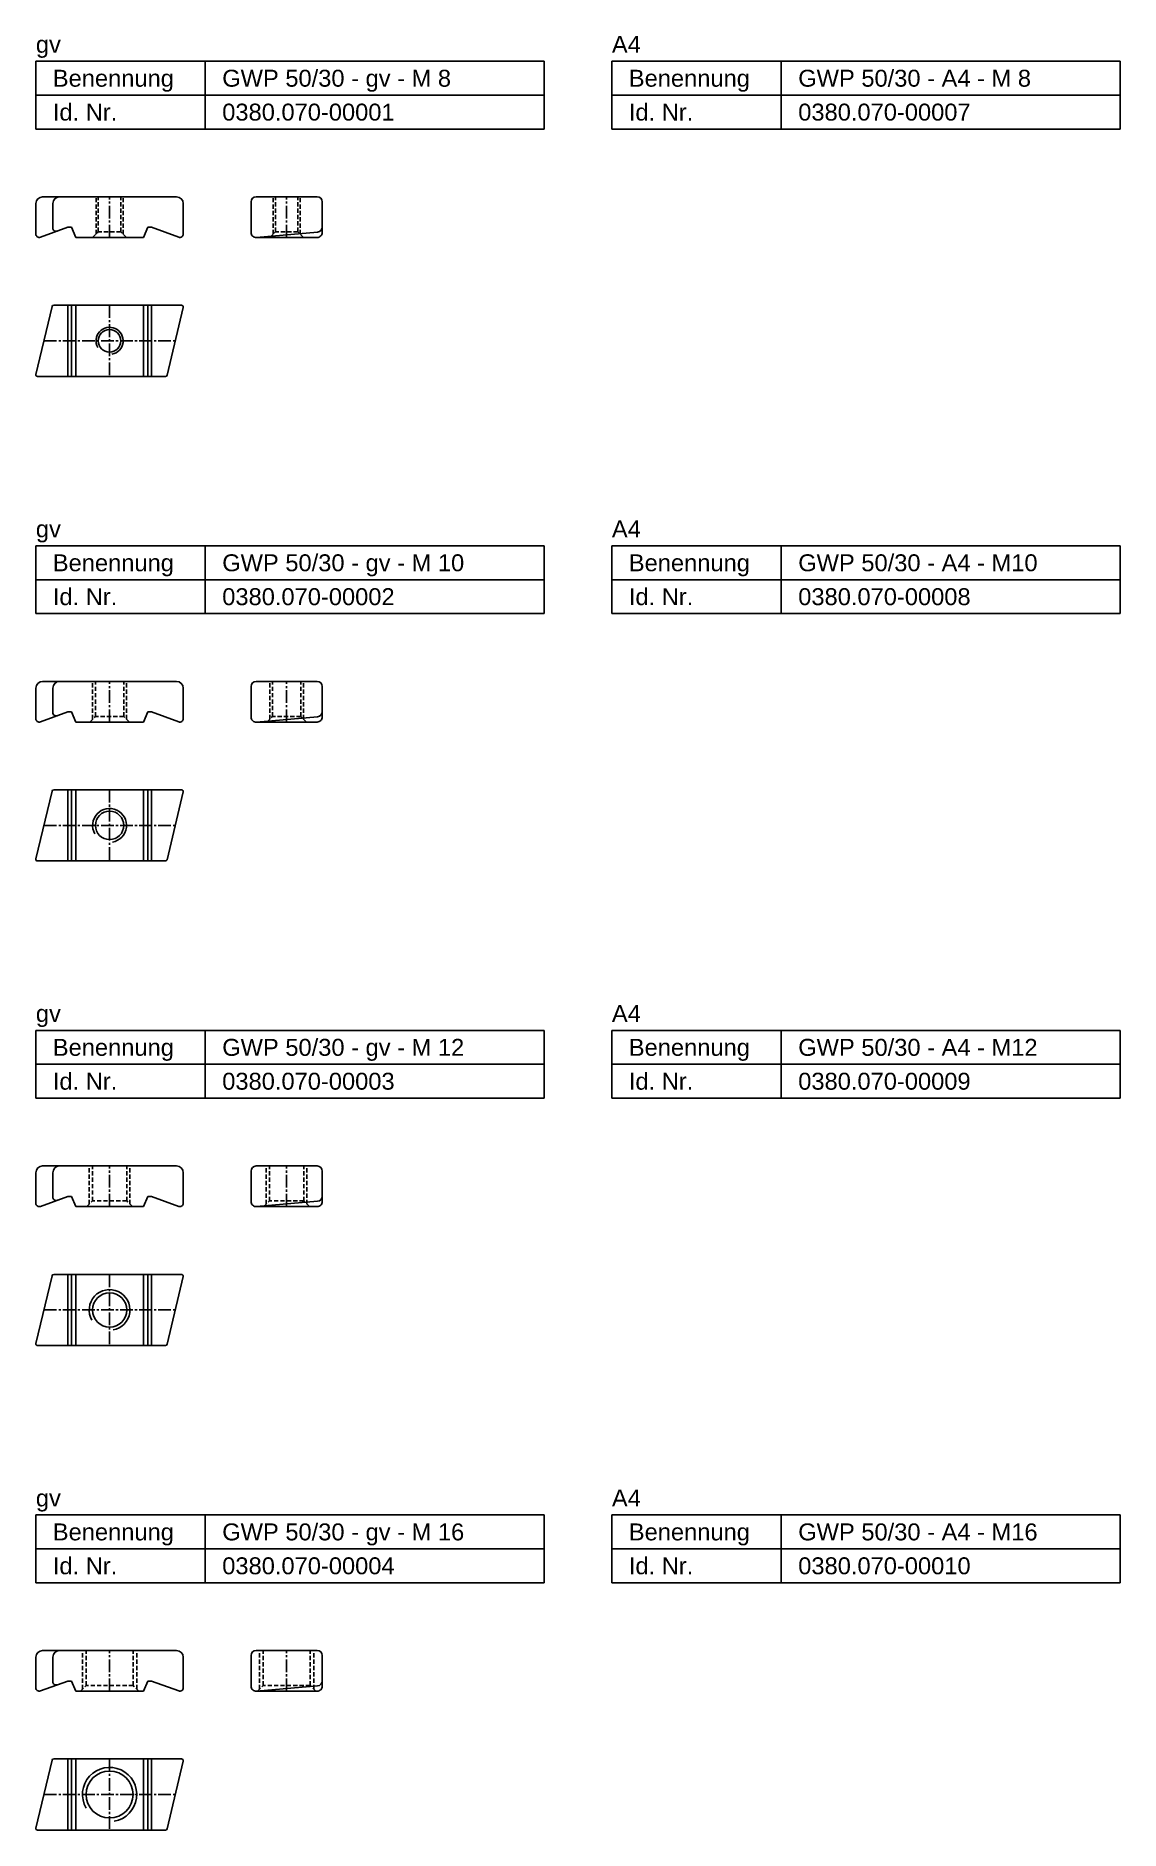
# Model space of a CAD drawing. Header units: millimetres. Extents: x 552 to 872, y 1899 to 2429.
import ezdxf

# ---------------------------------------------------------------- set-up
doc = ezdxf.new("R2010")
doc.units = ezdxf.units.MM
doc.header["$LTSCALE"] = 5
doc.linetypes.add('MITTE2', pattern=[1.125, 0.75, -0.125, 0.125, -0.125])
doc.linetypes.add('VERDECKT', pattern=[0.375, 0.25, -0.125])
doc.layers.add('HALFEN', color=2, linetype='CONTINUOUS')
doc.styles.add('ARIAL50', font='ARIAL.TTF', dxfattribs={"height": 5})

msp = doc.modelspace()

# ---------------------------------------------------------------- linework, layer by layer
at = {"layer": 'HALFEN'}
for p, q in [((552.25, 2421.33), (702.25, 2421.33)), ((552.25, 2401.33), (552.25, 2421.33)), ((602.25, 2401.33), (602.25, 2421.33)), ((702.25, 2401.33), (702.25, 2421.33)), ((722.25, 2421.33), (872.25, 2421.33)), ((722.25, 2401.33), (722.25, 2421.33)), ((772.25, 2401.33), (772.25, 2421.33)), ((872.25, 2401.33), (872.25, 2421.33)), ((552.25, 2411.33), (702.25, 2411.33)), ((722.25, 2411.33), (872.25, 2411.33)), ((552.25, 2401.33), (702.25, 2401.33)), ((722.25, 2401.33), (872.25, 2401.33)), ((552.25, 2370.33), (552.25, 2379.33)), ((554.25, 2381.33), (593.75, 2381.33)), ((557.25, 2372.15), (557.25, 2379.33)), ((595.75, 2370.33), (595.75, 2379.33)), ((615.75, 2379.83), (615.75, 2370.83)), ((617.25, 2381.33), (635.25, 2381.33)), ((636.75, 2379.83), (636.75, 2370.83)), ((553.59, 2369.39), (561.67, 2372.33)), ((561.67, 2372.33), (562.75, 2372.33)), ((564, 2369.33), (562.75, 2372.33)), ((584, 2369.33), (585.25, 2372.33)), ((585.25, 2372.33), (586.33, 2372.33)), ((594.41, 2369.39), (586.33, 2372.33)), ((564, 2369.33), (584, 2369.33)), ((617.25, 2369.33), (635.25, 2369.33)), ((617.38, 2369.33), (635.38, 2370.89)), ((552.26, 2328.94), (557.03, 2348.94)), ((595.25, 2349.33), (557.51, 2349.33)), ((561.67, 2328.33), (561.67, 2349.33)), ((562.75, 2328.33), (562.75, 2349.33)), ((564, 2328.33), (564, 2349.33)), ((584, 2328.33), (584, 2349.33)), ((585.25, 2328.33), (585.25, 2349.33)), ((586.33, 2328.33), (586.33, 2349.33)), ((595.74, 2348.71), (590.97, 2328.71)), ((590.49, 2328.33), (552.75, 2328.33)), ((552.25, 2278.33), (702.25, 2278.33)), ((552.25, 2258.33), (552.25, 2278.33)), ((602.25, 2258.33), (602.25, 2278.33)), ((702.25, 2258.33), (702.25, 2278.33)), ((722.25, 2278.33), (872.25, 2278.33)), ((722.25, 2258.33), (722.25, 2278.33)), ((772.25, 2258.33), (772.25, 2278.33)), ((872.25, 2258.33), (872.25, 2278.33)), ((552.25, 2268.33), (702.25, 2268.33)), ((722.25, 2268.33), (872.25, 2268.33)), ((552.25, 2258.33), (702.25, 2258.33)), ((722.25, 2258.33), (872.25, 2258.33)), ((552.25, 2227.33), (552.25, 2236.33)), ((554.25, 2238.33), (593.75, 2238.33)), ((557.25, 2229.15), (557.25, 2236.33)), ((595.75, 2227.33), (595.75, 2236.33)), ((615.75, 2236.83), (615.75, 2227.83)), ((617.25, 2238.33), (635.25, 2238.33)), ((636.75, 2236.83), (636.75, 2227.83)), ((553.59, 2226.39), (561.67, 2229.33)), ((561.67, 2229.33), (562.75, 2229.33)), ((564, 2226.33), (562.75, 2229.33)), ((584, 2226.33), (585.25, 2229.33)), ((585.25, 2229.33), (586.33, 2229.33)), ((594.41, 2226.39), (586.33, 2229.33)), ((564, 2226.33), (584, 2226.33)), ((617.25, 2226.33), (635.25, 2226.33)), ((617.38, 2226.33), (635.38, 2227.89)), ((552.26, 2185.94), (557.03, 2205.94)), ((595.25, 2206.33), (557.51, 2206.33)), ((561.67, 2185.33), (561.67, 2206.33)), ((562.75, 2185.33), (562.75, 2206.33)), ((564, 2185.33), (564, 2206.33)), ((584, 2185.33), (584, 2206.33)), ((585.25, 2185.33), (585.25, 2206.33)), ((586.33, 2185.33), (586.33, 2206.33)), ((595.74, 2205.71), (590.97, 2185.71)), ((590.49, 2185.33), (552.75, 2185.33)), ((552.25, 2135.33), (702.25, 2135.33)), ((552.25, 2115.33), (552.25, 2135.33)), ((602.25, 2115.33), (602.25, 2135.33)), ((702.25, 2115.33), (702.25, 2135.33)), ((722.25, 2135.33), (872.25, 2135.33)), ((722.25, 2115.33), (722.25, 2135.33)), ((772.25, 2115.33), (772.25, 2135.33)), ((872.25, 2115.33), (872.25, 2135.33)), ((552.25, 2125.33), (702.25, 2125.33)), ((722.25, 2125.33), (872.25, 2125.33)), ((552.25, 2115.33), (702.25, 2115.33)), ((722.25, 2115.33), (872.25, 2115.33)), ((552.25, 2084.33), (552.25, 2093.33)), ((554.25, 2095.33), (593.75, 2095.33)), ((557.25, 2086.15), (557.25, 2093.33)), ((595.75, 2084.33), (595.75, 2093.33)), ((615.75, 2093.83), (615.75, 2084.83)), ((617.25, 2095.33), (635.25, 2095.33)), ((636.75, 2093.83), (636.75, 2084.83)), ((553.59, 2083.39), (561.67, 2086.33)), ((561.67, 2086.33), (562.75, 2086.33)), ((564, 2083.33), (562.75, 2086.33)), ((584, 2083.33), (585.25, 2086.33)), ((585.25, 2086.33), (586.33, 2086.33)), ((594.41, 2083.39), (586.33, 2086.33)), ((564, 2083.33), (584, 2083.33)), ((617.25, 2083.33), (635.25, 2083.33)), ((617.38, 2083.33), (635.38, 2084.89)), ((552.26, 2042.94), (557.03, 2062.94)), ((595.25, 2063.33), (557.51, 2063.33)), ((561.67, 2042.33), (561.67, 2063.33)), ((562.75, 2042.33), (562.75, 2063.33)), ((564, 2042.33), (564, 2063.33)), ((584, 2042.33), (584, 2063.33)), ((585.25, 2042.33), (585.25, 2063.33)), ((586.33, 2042.33), (586.33, 2063.33)), ((595.74, 2062.71), (590.97, 2042.71)), ((590.49, 2042.33), (552.75, 2042.33)), ((552.25, 1992.33), (702.25, 1992.33)), ((552.25, 1972.33), (552.25, 1992.33)), ((602.25, 1972.33), (602.25, 1992.33)), ((702.25, 1972.33), (702.25, 1992.33)), ((722.25, 1992.33), (872.25, 1992.33)), ((722.25, 1972.33), (722.25, 1992.33)), ((772.25, 1972.33), (772.25, 1992.33)), ((872.25, 1972.33), (872.25, 1992.33)), ((552.25, 1982.33), (702.25, 1982.33)), ((722.25, 1982.33), (872.25, 1982.33)), ((552.25, 1972.33), (702.25, 1972.33)), ((722.25, 1972.33), (872.25, 1972.33)), ((552.25, 1941.33), (552.25, 1950.33)), ((554.25, 1952.33), (593.75, 1952.33)), ((557.25, 1943.15), (557.25, 1950.33)), ((595.75, 1941.33), (595.75, 1950.33)), ((615.75, 1950.83), (615.75, 1941.83)), ((617.25, 1952.33), (635.25, 1952.33)), ((636.75, 1950.83), (636.75, 1941.83)), ((553.59, 1940.39), (561.67, 1943.33)), ((561.67, 1943.33), (562.75, 1943.33)), ((564, 1940.33), (562.75, 1943.33)), ((584, 1940.33), (585.25, 1943.33)), ((585.25, 1943.33), (586.33, 1943.33)), ((594.41, 1940.39), (586.33, 1943.33)), ((564, 1940.33), (584, 1940.33)), ((617.25, 1940.33), (635.25, 1940.33)), ((617.38, 1940.33), (635.38, 1941.89)), ((552.26, 1899.94), (557.03, 1919.94)), ((595.25, 1920.33), (557.51, 1920.33)), ((561.67, 1899.33), (561.67, 1920.33)), ((562.75, 1899.33), (562.75, 1920.33)), ((564, 1899.33), (564, 1920.33)), ((584, 1899.33), (584, 1920.33)), ((585.25, 1899.33), (585.25, 1920.33)), ((586.33, 1899.33), (586.33, 1920.33)), ((595.74, 1919.71), (590.97, 1899.71)), ((590.49, 1899.33), (552.75, 1899.33))]:
    msp.add_line(p, q, dxfattribs=at)
at = {"layer": 'HALFEN', "color": 1, "linetype": 'VERDECKT'}
for p, q in [((570, 2370.33), (570, 2381.33)), ((570.68, 2371), (570.68, 2381.33)), ((577.32, 2371), (577.32, 2381.33)), ((578, 2370.33), (578, 2381.33)), ((622.25, 2370.33), (622.25, 2381.33)), ((622.93, 2371), (622.93, 2381.33)), ((629.57, 2371), (629.57, 2381.33)), ((630.25, 2370.33), (630.25, 2381.33)), ((569, 2369.33), (570.68, 2371)), ((577.32, 2371), (570.68, 2371)), ((579, 2369.33), (577.32, 2371)), ((621.25, 2369.33), (622.93, 2371)), ((629.57, 2371), (622.93, 2371)), ((631.25, 2369.33), (629.57, 2371)), ((569, 2227.19), (569, 2238.33)), ((569.81, 2228), (569.81, 2238.33)), ((578.19, 2228), (578.19, 2238.33)), ((579, 2227.19), (579, 2238.33)), ((621.25, 2227.19), (621.25, 2238.33)), ((622.06, 2228), (622.06, 2238.33)), ((630.44, 2228), (630.44, 2238.33)), ((631.25, 2227.19), (631.25, 2238.33)), ((568.14, 2226.33), (569.81, 2228)), ((578.19, 2228), (569.81, 2228)), ((579.86, 2226.33), (578.19, 2228)), ((620.39, 2226.33), (622.06, 2228)), ((630.44, 2228), (622.06, 2228)), ((632.11, 2226.33), (630.44, 2228)), ((568, 2084.05), (568, 2095.33)), ((568.95, 2085), (568.95, 2095.33)), ((579.05, 2085), (579.05, 2095.33)), ((580, 2084.05), (580, 2095.33)), ((620.25, 2084.05), (620.25, 2095.33)), ((621.2, 2085), (621.2, 2095.33)), ((631.3, 2085), (631.3, 2095.33)), ((632.25, 2084.05), (632.25, 2095.33)), ((567.27, 2083.33), (568.95, 2085)), ((579.05, 2085), (568.95, 2085)), ((580.73, 2083.33), (579.05, 2085)), ((619.52, 2083.33), (621.2, 2085)), ((631.3, 2085), (621.2, 2085)), ((632.98, 2083.33), (631.3, 2085)), ((566, 1940.92), (566, 1952.33)), ((567.08, 1942), (567.08, 1952.33)), ((580.92, 1942), (580.92, 1952.33)), ((582, 1940.92), (582, 1952.33)), ((618.25, 1940.92), (618.25, 1952.33)), ((619.33, 1942), (619.33, 1952.33)), ((633.17, 1942), (633.17, 1952.33)), ((634.25, 1940.92), (634.25, 1952.33)), ((565.41, 1940.33), (567.08, 1942)), ((580.92, 1942), (567.08, 1942)), ((582.59, 1940.33), (580.92, 1942)), ((617.66, 1940.33), (619.33, 1942)), ((633.17, 1942), (619.33, 1942)), ((634.84, 1940.33), (633.17, 1942))]:
    msp.add_line(p, q, dxfattribs=at)
at = {"layer": 'HALFEN', "color": 1, "linetype": 'MITTE2'}
for p, q in [((574, 2369.33), (574, 2381.33)), ((626.25, 2369.33), (626.25, 2381.33)), ((574, 2349.33), (574, 2328.33)), ((554.62, 2338.83), (593.38, 2338.83)), ((574, 2226.33), (574, 2238.33)), ((626.25, 2226.33), (626.25, 2238.33)), ((574, 2206.33), (574, 2185.33)), ((554.62, 2195.83), (593.38, 2195.83)), ((574, 2083.33), (574, 2095.33)), ((626.25, 2083.33), (626.25, 2095.33)), ((574, 2063.33), (574, 2042.33)), ((554.62, 2052.83), (593.38, 2052.83)), ((574, 1940.33), (574, 1952.33)), ((626.25, 1940.33), (626.25, 1952.33)), ((574, 1920.33), (574, 1899.33)), ((554.62, 1909.83), (593.38, 1909.83))]:
    msp.add_line(p, q, dxfattribs=at)
at = {"layer": 'HALFEN'}
for centre, radius in [((574, 2338.83), 3.32), ((574, 2195.83), 4.19), ((574, 2052.83), 5.05), ((574, 1909.83), 6.92)]:
    msp.add_circle(centre, radius, dxfattribs=at)
for centre, radius, start, end in [((554.25, 2379.33), 2, 90, 180), ((559.25, 2379.33), 2, 90, 180), ((593.75, 2379.33), 2, 0, 90), ((617.25, 2379.83), 1.5, 90, 180), ((635.25, 2379.83), 1.5, 0, 90), ((635.25, 2372.39), 1.5, 274.9529, 0), ((553.25, 2370.33), 1, 180, 290), ((558.25, 2372.15), 1, 180, 290), ((594.75, 2370.33), 1, 250, 0), ((617.25, 2370.83), 1.5, 180, 274.9529), ((635.25, 2370.83), 1.5, 270, 0.0037), ((557.51, 2348.83), 0.5, 90, 166.6075), ((595.25, 2348.83), 0.5, 346.6075, 90), ((552.75, 2328.83), 0.5, 166.6075, 270), ((590.49, 2328.83), 0.5, 270, 346.6075), ((554.25, 2236.33), 2, 90, 180), ((559.25, 2236.33), 2, 90, 180), ((593.75, 2236.33), 2, 0, 90), ((617.25, 2236.83), 1.5, 90, 180), ((635.25, 2236.83), 1.5, 0, 90), ((635.25, 2229.39), 1.5, 274.9529, 0), ((553.25, 2227.33), 1, 180, 290), ((558.25, 2229.15), 1, 180, 290), ((594.75, 2227.33), 1, 250, 0), ((617.25, 2227.83), 1.5, 180, 274.9529), ((635.25, 2227.83), 1.5, 270, 0.0037), ((557.51, 2205.83), 0.5, 90, 166.6075), ((595.25, 2205.83), 0.5, 346.6075, 90), ((552.75, 2185.83), 0.5, 166.6075, 270), ((590.49, 2185.83), 0.5, 270, 346.6075), ((554.25, 2093.33), 2, 90, 180), ((559.25, 2093.33), 2, 90, 180), ((593.75, 2093.33), 2, 0, 90), ((617.25, 2093.83), 1.5, 90, 180), ((635.25, 2093.83), 1.5, 0, 90), ((635.25, 2086.39), 1.5, 274.9529, 0), ((553.25, 2084.33), 1, 180, 290), ((558.25, 2086.15), 1, 180, 290), ((594.75, 2084.33), 1, 250, 0), ((617.25, 2084.83), 1.5, 180, 274.9529), ((635.25, 2084.83), 1.5, 270, 0.0037), ((557.51, 2062.83), 0.5, 90, 166.6075), ((595.25, 2062.83), 0.5, 346.6075, 90), ((552.75, 2042.83), 0.5, 166.6075, 270), ((590.49, 2042.83), 0.5, 270, 346.6075), ((554.25, 1950.33), 2, 90, 180), ((559.25, 1950.33), 2, 90, 180), ((593.75, 1950.33), 2, 0, 90), ((617.25, 1950.83), 1.5, 90, 180), ((635.25, 1950.83), 1.5, 0, 90), ((635.25, 1943.39), 1.5, 274.9529, 0), ((553.25, 1941.33), 1, 180, 290), ((558.25, 1943.15), 1, 180, 290), ((594.75, 1941.33), 1, 250, 0), ((617.25, 1941.83), 1.5, 180, 274.9529), ((635.25, 1941.83), 1.5, 270, 0.0037), ((557.51, 1919.83), 0.5, 90, 166.6075), ((595.25, 1919.83), 0.5, 346.6075, 90), ((552.75, 1899.83), 0.5, 166.6075, 270), ((590.49, 1899.83), 0.5, 270, 346.6075)]:
    msp.add_arc(centre, radius, start, end, dxfattribs=at)
at = {"layer": 'HALFEN', "color": 1}
for centre, radius in [((574, 2338.83), 4), ((574, 2195.83), 5), ((574, 2052.83), 6), ((574, 1909.83), 8)]:
    msp.add_arc(centre, radius, 280, 210, dxfattribs=at)

# ---------------------------------------------------------------- texts
at = {"layer": 'HALFEN', "style": 'ARIAL50'}
for s, p in [('gv', (552.25, 2423.83)), ('A4', (722.25, 2423.83)), ('Benennung', (557.25, 2413.83)), ('GWP 50/30 - gv - M 8', (607.25, 2413.83)), ('Benennung', (727.25, 2413.83)), ('GWP 50/30 - A4 - M 8', (777.25, 2413.83)), ('Id. Nr.', (557.25, 2403.83)), ('0380.070-00001', (607.25, 2403.83)), ('Id. Nr.', (727.25, 2403.83)), ('0380.070-00007', (777.25, 2403.83)), ('gv', (552.25, 2280.83)), ('A4', (722.25, 2280.83)), ('Benennung', (557.25, 2270.83)), ('GWP 50/30 - gv - M 10', (607.25, 2270.83)), ('Benennung', (727.25, 2270.83)), ('GWP 50/30 - A4 - M10', (777.25, 2270.83)), ('Id. Nr.', (557.25, 2260.83)), ('0380.070-00002', (607.25, 2260.83)), ('Id. Nr.', (727.25, 2260.83)), ('0380.070-00008', (777.25, 2260.83)), ('gv', (552.25, 2137.83)), ('A4', (722.25, 2137.83)), ('Benennung', (557.25, 2127.83)), ('GWP 50/30 - gv - M 12', (607.25, 2127.83)), ('Benennung', (727.25, 2127.83)), ('GWP 50/30 - A4 - M12', (777.25, 2127.83)), ('Id. Nr.', (557.25, 2117.83)), ('0380.070-00003', (607.25, 2117.83)), ('Id. Nr.', (727.25, 2117.83)), ('0380.070-00009', (777.25, 2117.83)), ('gv', (552.25, 1994.83)), ('A4', (722.25, 1994.83)), ('Benennung', (557.25, 1984.83)), ('GWP 50/30 - gv - M 16', (607.25, 1984.83)), ('Benennung', (727.25, 1984.83)), ('GWP 50/30 - A4 - M16', (777.25, 1984.83)), ('Id. Nr.', (557.25, 1974.83)), ('0380.070-00004', (607.25, 1974.83)), ('Id. Nr.', (727.25, 1974.83)), ('0380.070-00010', (777.25, 1974.83))]:
    msp.add_text(s, height=5, dxfattribs=at).set_placement(p)

doc.saveas('drawing.dxf')
